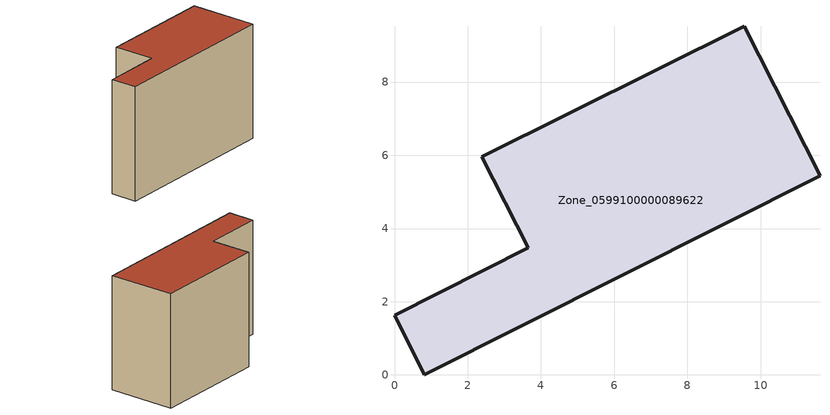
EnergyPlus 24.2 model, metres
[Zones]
Zone_0599100000089622
 floor ground (C_G): 0,1.63 3.65,3.47 2.39,5.96 9.55,9.53 11.62,5.44 0.82,0 z0
 wall outside (C_F): 3.65,3.47 0,1.63 0.82,0 11.62,5.44 9.55,9.53 2.39,5.96 3.65,3.47 z0:7.78
 roof outside (C_R): 9.55,9.53 2.39,5.96 3.65,3.47 0,1.63 0.82,0 11.62,5.44 z7.78
[BUILDING]
Pand.0599100000089622: North Axis=0; Terrain=City; Loads Convergence Tolerance Value=0.04; Temperature Convergence Tolerance Value=0.4; Solar Distribution=FullExterior; Maximum Number of Warmup Days=25; Minimum Number of Warmup Days=1
[Site:Location]
Rotterdam.The.Hague.AP_ZH_NLD Design_Conditions: Latitude=51.96; Longitude=4.45; Time Zone=1; Elevation=-4.5
[SITE:GROUNDTEMPERATURE:BUILDINGSURFACE]
18, 18, 18, 18, 18, 18, 18, 18, 18, 18, 18, 18
[MATERIAL] Thermal Absorptance=0.9; Solar Absorptance=0.7; Visible Absorptance=0.7
Name | Roughness | Thickness | Conductivity | Density | Specific Heat
G.TC.1946 | MediumSmooth | 0.15 | 1 | 540 | 1210
F.TC.1946 | Rough | 0.3 | 0.857143 | 1920 | 840
R.TC.1946 | MediumRough | 0.2 | 0.909091 | 1500 | 1000
[CONSTRUCTION]
C_G: G.TC.1946
C_F: F.TC.1946
C_R: R.TC.1946
[ZONE]
Zone_0599100000089622: Type=1; Multiplier=1; Ceiling Height=Autocalculate; Volume=Autocalculate; Floor Area=autocalculate; Part of Total Floor Area=Yes
[ZONEINFILTRATION:DESIGNFLOWRATE]
Infil_Zone_0599100000089622: Zone or ZoneList or Space or SpaceList=Zone_0599100000089622; Schedule=AlwaysOn; Design Flow Rate Calculation Method=Flow/Area; Flow Rate per Floor Area=0.003; Constant Term Coefficient=1; Temperature Term Coefficient=0; Velocity Term Coefficient=0; Velocity Squared Term Coefficient=0
[HVACTEMPLATE:ZONE:IDEALLOADSAIRSYSTEM]
Zone_0599100000089622: Maximum Heating Supply Air Temperature=50; Minimum Cooling Supply Air Temperature=13; Maximum Heating Supply Air Humidity Ratio=0.0156; Minimum Cooling Supply Air Humidity Ratio=0.0077; Heating Limit=NoLimit; Cooling Limit=NoLimit; Dehumidification Control Type=ConstantSensibleHeatRatio; Cooling Sensible Heat Ratio=0.7; Dehumidification Setpoint=60; Humidification Control Type=None; Humidification Setpoint=30; Outdoor Air Method=None; Outdoor Air Flow Rate per Person=0.00944; Outdoor Air Flow Rate per Zone Floor Area=0; Outdoor Air Flow Rate per Zone=0; Demand Controlled Ventilation Type=None; Outdoor Air Economizer Type=NoEconomizer; Heat Recovery Type=None; Sensible Heat Recovery Effectiveness=0.7; Latent Heat Recovery Effectiveness=0.65
[ZONECONTROL:THERMOSTAT]
ThermostatControl_Zone_0599100000089622: Zone or ZoneList=Zone_0599100000089622; Control Type Schedule=DualSetpointControlType; Control 1=Thermostat_Zone_0599100000089622; Temperature Difference Between Cutout And Setpoint=0
[THERMOSTATSETPOINT:DUALSETPOINT]
Thermostat_Zone_0599100000089622: Heating Setpoint Temperature Schedule=HeatingSetpoint_Zone_0599100000089622; Cooling Setpoint Temperature Schedule=CoolingSetpoint_Zone_0599100000089622
[SCHEDULE:COMPACT]
HeatingSetpoint_Zone_0599100000089622: Through: 12/31, For: AllDays, Until: 24:00, 21
CoolingSetpoint_Zone_0599100000089622: Through: 12/31, For: AllDays, Until: 24:00, 24
DualSetpointControlType: Through: 12/31, For: AllDays, Until: 24:00, 4
AlwaysOn: Through: 12/31, For: AllDays, Until: 24:00, 1
